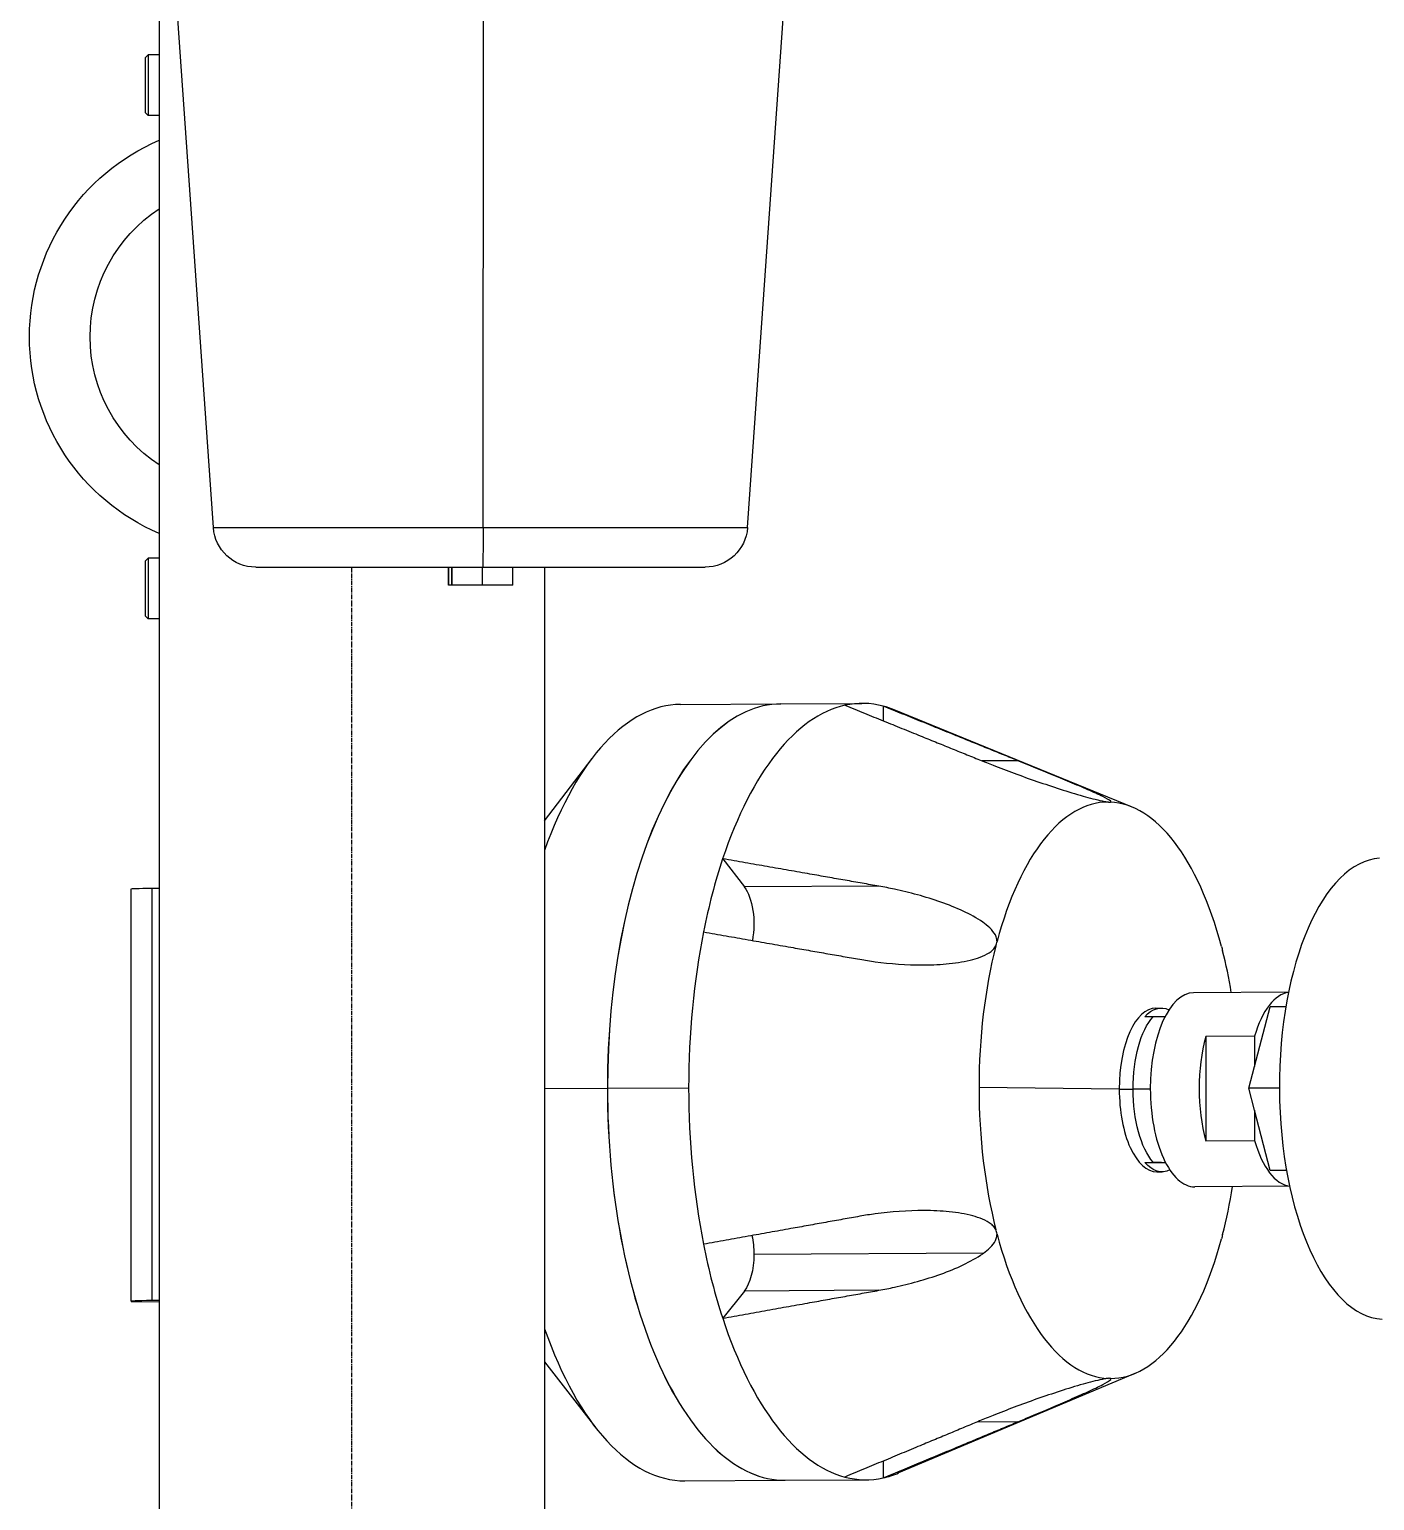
# Model space of a CAD drawing. Header units: millimetres. Extents: x 48717 to 75522, y 76128 to 88842.
# Drawn here: x 56907.1 to 57128.8, y 83912.5 to 84155.1 of the extents above; entities that cross this region are included whole.
import ezdxf

# ---------------------------------------------------------------- set-up
doc = ezdxf.new("R2010")
doc.units = ezdxf.units.MM
doc.linetypes.add('CENTER2', pattern=[1.125, 0.75, -0.125, 0.125, -0.125])
for name, color, linetype in [('Top (Plan) View2-CENTER', 1, 'CENTER2'), ('Top (Plan) View2-DV20-S1B-013a', 140, 'Continuous'), ('Top (Plan) View2-DV90-S1B-001c', 120, 'Continuous'), ('Top (Plan) View2-DV90-S1B-002a', 140, 'Continuous')]:
    doc.layers.add(name, color=color, linetype=linetype)

# ---------------------------------------------------------------- blocks, each defined once
blk = doc.blocks.new('*U726')
at = {"layer": 'Top (Plan) View2-DV90-S1B-001c', "color": 0, "linetype": 'ByBlock', "lineweight": -2}
for p, q in [((56937.41, 84072.92), (56931.43, 84158.41)), ((56981.87, 84072.92), (56981.93, 84158.41)), ((57025.45, 84072.92), (57031.43, 84158.41)), ((56937.41, 84072.92), (56981.87, 84072.92)), ((56981.87, 84072.92), (57025.45, 84072.92)), ((56944.39, 84066.41), (56981.8, 84066.41)), ((56976.16, 84063.41), (56976.16, 84066.41)), ((56976.22, 84063.41), (56976.22, 84066.41)), ((56976.7, 84063.41), (56976.7, 84066.41)), ((56976.76, 84063.41), (56976.76, 84066.41)), ((56981.79, 84063.41), (56981.79, 84066.41)), ((56981.8, 84066.41), (57018.47, 84066.41)), ((56986.76, 84063.41), (56986.76, 84066.41)), ((56976.22, 84063.41), (56976.16, 84063.41)), ((56976.7, 84063.41), (56976.22, 84063.41)), ((56976.76, 84063.41), (56976.7, 84063.41)), ((56981.79, 84063.41), (56976.76, 84063.41)), ((56986.76, 84063.41), (56981.79, 84063.41))]:
    blk.add_line(p, q, dxfattribs=at)
at = {"layer": 'Top (Plan) View2-DV90-S1B-001c', "color": 0, "linetype": 'ByBlock', "lineweight": -2, "extrusion": (0, 0, -1)}
for centre, start, end in [((-56944.39, 84073.41), 270.0005, 356.0005), ((-57018.47, 84073.41), 184.0005, 270.0005)]:
    blk.add_arc(centre, 7, start, end, dxfattribs=at)
blk.add_ellipse((56981.8, 84073.41), major_axis=(0, 7), ratio=0.01, start_param=1.640609, end_param=3.141593, dxfattribs=at)
blk = doc.blocks.new('*U728')
at = {"layer": 'Top (Plan) View2-DV20-S1B-013a', "color": 0, "linetype": 'ByBlock', "lineweight": -2}
for p, q in [((56926.15, 84150.37), (56926.65, 84150.87)), ((56926.65, 84150.87), (56926.65, 84140.87)), ((56928.5, 84150.87), (56926.65, 84150.87)), ((56926.15, 84150.37), (56926.15, 84141.37)), ((56926.15, 84141.37), (56926.65, 84140.87)), ((56928.5, 84140.87), (56926.65, 84140.87)), ((56926.15, 84067.37), (56926.65, 84067.87)), ((56926.15, 84067.37), (56926.15, 84058.37)), ((56926.65, 84067.87), (56926.65, 84057.87)), ((56928.5, 84067.87), (56926.65, 84067.87)), ((56926.15, 84058.37), (56926.65, 84057.87)), ((56928.5, 84057.87), (56926.65, 84057.87))]:
    blk.add_line(p, q, dxfattribs=at)
at = {"layer": 'Top (Plan) View2-DV20-S1B-013a', "color": 0, "linetype": 'ByBlock', "lineweight": -2, "extrusion": (0, 0, -1)}
for radius, start, end in [(35.25, 293.1258, 66.8742), (25.25, 303.2502, 56.7498)]:
    blk.add_arc((-56942.34, 84104.37), radius, start, end, dxfattribs=at)
blk = doc.blocks.new('*U730')
at = {"layer": 'Top (Plan) View2-DV20-S1B-013a', "color": 0, "linetype": 'ByBlock', "lineweight": -2}
for p, q in [((57014.42, 84043.78), (57030.92, 84043.87)), ((57030.93, 84043.87), (57044.31, 84043.95)), ((57047.83, 84043.49), (57047.83, 84041.07)), ((57088.77, 84026.9), (57049.65, 84042.88)), ((56992, 84024.59), (56999.82, 84034.88)), ((57070.02, 84034.5), (57064.12, 84034.47)), ((57021.36, 84018.32), (57024.93, 84013.69)), ((56923.84, 83945.38), (56923.84, 84013.38)), ((56927.24, 84013.49), (56928.5, 84013.51)), ((56927.24, 84013.49), (56927.24, 83945.5)), ((57047.11, 84013.81), (57024.93, 84013.69)), ((57114.64, 83996.34), (57098.99, 83996.25)), ((57092.76, 83993.72), (57093.65, 83993.72)), ((57109.04, 83984.09), (57111.62, 83993.92)), ((57114.19, 83993.93), (57111.62, 83993.92)), ((57092.3, 83992.29), (57090.93, 83992.28)), ((57109.04, 83989.06), (57101.01, 83989.02)), ((57101.01, 83989.02), (57101.01, 83971.84)), ((57109.04, 83989.06), (57109.04, 83984.09)), ((57108.09, 83980.5), (57109.04, 83984.09)), ((56992, 83980.45), (57002.36, 83980.5)), ((57002.37, 83980.5), (57015.75, 83980.58)), ((57086.73, 83980.35), (57063.61, 83980.64)), ((57086.73, 83980.35), (57089, 83980.36)), ((57091.85, 83980.36), (57089, 83980.36)), ((57113.13, 83980.52), (57108.09, 83980.5)), ((57109.04, 83976.86), (57108.09, 83980.5)), ((57111.62, 83966.92), (57109.04, 83976.86)), ((57109.04, 83976.86), (57109.04, 83971.89)), ((57101.01, 83971.84), (57109.04, 83971.89)), ((57090.93, 83968.28), (57092.3, 83968.29)), ((57090.93, 83968.28), (57094.37, 83968.21)), ((57092.91, 83966.72), (57093.8, 83966.72)), ((57114.31, 83966.94), (57111.62, 83966.92)), ((57114.32, 83966.86), (57111.62, 83966.92)), ((57114.82, 83964.34), (57099.17, 83964.25)), ((57064.34, 83953.31), (57026.51, 83953.1)), ((57024.93, 83947.07), (57021.36, 83942.59)), ((57047.11, 83947.19), (57024.93, 83947.07)), ((56923.88, 83945.37), (56928.5, 83945.27)), ((56928.5, 83945.52), (56927.24, 83945.5)), ((56992, 83935.37), (57000.44, 83924.52)), ((57089.3, 83933.5), (57050.35, 83917.08)), ((57070.02, 83925.51), (57063.27, 83925.47)), ((57047.83, 83919.04), (57047.83, 83916.27)), ((57015.13, 83915.78), (57031.64, 83915.88)), ((57031.65, 83915.88), (57045.03, 83915.95))]:
    blk.add_line(p, q, dxfattribs=at)
for centre, major_axis, ratio, start_param, end_param in [((57044.67, 83979.95), (-0.36, 64), 0.451834, 6.161235, 6.380423), ((57014.78, 83979.78), (-0.36, 64), 0.451834, 0, 0.894848), ((57031.28, 83979.87), (-0.36, 64), 0.451834, 6.283031, 7.841625), ((57031.29, 83979.87), (-0.36, 64), 0.451834, 0, 1.55844), ((57044.67, 83979.95), (-0.36, 64), 0.451834, 0.097238, 0.925247), ((57044.67, 83979.95), (-0.36, 64), 0.451834, 6.09778, 6.161235), ((57085.08, 83980.17), (-0.27, 47.51), 0.451834, 6.279652, 7.309204), ((57083.39, 84034.11), (-2.13, 6.37), 0.430465, 2.925937, 2.988379), ((57083.39, 84034.11), (-2.13, 6.37), 0.430466, 2.988382, 3.050824), ((57085.08, 83980.17), (-0.27, 47.51), 0.451834, 5.232454, 6.262006), ((57044.67, 83979.95), (-0.36, 64), 0.451834, 0.925247, 1.144435), ((57130.3, 83980.43), (-0.21, 38), 0.451834, 0.026547, 3.115046), ((57044.67, 83979.95), (-0.36, 64), 0.451834, 1.144435, 1.55844), ((57085.08, 83980.17), (-0.27, 47.51), 0.451834, 1.043664, 1.55844), ((57085.08, 83980.17), (-0.27, 47.51), 0.451834, 5.055841, 5.214808), ((57099.08, 83980.25), (-0.09, 16), 0.451834, 0, 1.55844), ((57115.14, 83980.34), (-0.09, 16), 0.451834, 0.057198, 0.991876), ((57092.83, 83980.22), (-0.08, 13.5), 0.451834, 0, 1.55844), ((57107.11, 83980.3), (-0.09, 16), 0.451834, 0.991876, 2.125004), ((57031.28, 83979.87), (-0.36, 64), 0.451834, 1.55844, 3.141747), ((57031.29, 83979.87), (-0.36, 64), 0.451834, 1.55844, 3.141593), ((57044.67, 83979.95), (-0.36, 64), 0.451834, 1.55844, 1.972444), ((57085.08, 83980.17), (-0.27, 47.51), 0.451834, 1.55844, 2.073216), ((57092.83, 83980.22), (-0.08, 13.5), 0.451834, 1.55844, 3.141593), ((57099.08, 83980.25), (-0.09, 16), 0.451834, 1.55844, 3.141593), ((57115.14, 83980.34), (-0.09, 16), 0.451834, 2.125004, 3.084395), ((57085.08, 83980.17), (-0.27, 47.51), 0.451834, 4.185257, 4.368937), ((57044.67, 83979.95), (-0.36, 64), 0.451834, 1.972444, 2.191633), ((57085.08, 83980.17), (-0.27, 47.51), 0.451834, 2.090861, 3.120413), ((57085.08, 83980.17), (-0.27, 47.51), 0.451834, 3.138059, 4.167611), ((56942.34, 83945.38), (18.5, 0), 0.011023, 2.525737, 3.204978), ((57044.67, 83979.95), (-0.36, 64), 0.451834, 2.191633, 3.019642), ((57014.78, 83979.78), (-0.36, 64), 0.451834, 2.222032, 3.141593), ((57044.67, 83979.95), (-0.36, 64), 0.451834, 3.019642, 3.23883), ((57044.67, 83979.95), (-0.36, 64), 0.451834, 3.23883, 3.326998)]:
    blk.add_ellipse(centre, major_axis=major_axis, ratio=ratio, start_param=start_param, end_param=end_param, dxfattribs=at)
at = {"layer": 'Top (Plan) View2-DV20-S1B-013a', "color": 0, "linetype": 'ByBlock', "lineweight": -2, "extrusion": (0, 0, -1)}
for centre, major_axis, ratio, start_param, end_param in [((56942.34, 84013.38), (-18.5, 0), 0.011023, 0, 0.615855), ((57023.34, 84007.66), (0.04, -7), 0.451834, 3.677548, 5.126891), ((57093.73, 83980.22), (0.08, -13.5), 0.451834, 2.678067, 3.351308), ((57095.1, 83980.23), (0.08, -13.5), 0.451834, 1.583153, 2.678067), ((57095.1, 83980.23), (0.08, -13.5), 0.451834, 0.488239, 1.583153), ((57093.73, 83980.22), (0.08, -13.5), 0.451834, 6.07347, 6.771424), ((57023.34, 83953.17), (0.04, -7), 0.451834, 4.265267, 4.724745), ((57023.34, 83953.17), (0.04, -7), 0.451834, 4.724745, 5.771943)]:
    blk.add_ellipse(centre, major_axis=major_axis, ratio=ratio, start_param=start_param, end_param=end_param, dxfattribs=at)
at = {"layer": 'Top (Plan) View2-DV20-S1B-013a', "color": 0, "linetype": 'ByBlock', "lineweight": -2}
for points, weights in [([(57041.51, 84043.63), (57053.46, 84038.79), (57063.7, 84034.64)], [1.00043866962, 1.00625788139, 1.00616626756]), ([(57070.02, 84034.5), (57059.78, 84038.65), (57047.83, 84043.49)], [1.00616570312, 1.00625758907, 1.00043864959]), ([(57047.11, 84013.81), (57035.23, 84015.9), (57021.36, 84018.32)], [1.00616626756, 1.00625788139, 1.00043866962]), ([(57018.2, 84006.27), (57032.06, 84003.84), (57043.95, 84001.76)], [1.00043866962, 1.00625788139, 1.00616626756]), ([(57094.26, 83992.28), (57093.39, 83992.29), (57092.3, 83992.29)], [1.08867258086, 1.07552537236, 1.05741574961]), ([(57092.3, 83968.29), (57093.44, 83968.29), (57094.34, 83968.28)], [1.05741574961, 1.07636749103, 1.08988457153]), ([(57043.95, 83959.39), (57032.06, 83957.26), (57018.2, 83954.78)], [1.00616570312, 1.00625758907, 1.00043864959]), ([(57021.36, 83942.59), (57035.23, 83945.07), (57047.11, 83947.19)], [1.00043866962, 1.00625788138, 1.00616626756]), ([(57063.7, 83925.65), (57053.46, 83921.38), (57041.51, 83916.41)], [1.00616570312, 1.00625758907, 1.00043864959]), ([(57047.83, 83916.27), (57059.78, 83921.24), (57070.02, 83925.51)], [1.00043866962, 1.00625788137, 1.00616626755])]:
    blk.add_rational_spline(points, weights, degree=2, dxfattribs=at)
for points, knots in [([(57063.7, 84034.64), (57064.45, 84034.33), (57065.19, 84034.04), (57065.93, 84033.75), (57068.13, 84032.89), (57070.61, 84031.97), (57074.44, 84030.65), (57075.72, 84030.23), (57078.27, 84029.41), (57079.54, 84029.02), (57081.78, 84028.39), (57082.99, 84028.06), (57084.14, 84027.81), (57084.39, 84027.76), (57084.7, 84027.71), (57084.8, 84027.7), (57084.89, 84027.69)], [-0.255521, -0.255521, -0.255521, -0.255521, 0, 0, 0, 0.769798, 0.769798, 1.154696, 1.154696, 1.539595, 1.539595, 1.854249, 1.854249, 1.935621, 1.935621, 1.975939, 1.975939, 1.975939, 1.975939]), ([(57085.27, 84027.68), (57085.31, 84027.69), (57085.33, 84027.7), (57085.38, 84027.74), (57085.36, 84027.79), (57085.16, 84028.01), (57084.57, 84028.32), (57083.3, 84028.94), (57082.46, 84029.32), (57080.63, 84030.12), (57079.63, 84030.54), (57076.53, 84031.84), (57074.3, 84032.76), (57071.5, 84033.9), (57070.77, 84034.2), (57070.02, 84034.5)], [-6.611598, -6.611598, -6.611598, -6.611598, -6.57128, -6.57128, -6.489908, -6.489908, -6.175254, -6.175254, -5.790355, -5.790355, -5.405456, -5.405456, -4.635659, -4.635659, -4.380138, -4.380138, -4.380138, -4.380138]), ([(57066.58, 84004.7), (57066.58, 84004.82), (57066.57, 84004.94), (57066.51, 84005.32), (57066.42, 84005.56), (57065.88, 84006.58), (57065.01, 84007.33), (57063.25, 84008.57), (57062.15, 84009.16), (57059.82, 84010.25), (57058.58, 84010.74), (57054.78, 84012.08), (57052.12, 84012.79), (57048.84, 84013.49), (57047.99, 84013.66), (57047.11, 84013.81)], [2.058048, 2.058048, 2.058048, 2.058048, 2.098366, 2.098366, 2.179738, 2.179738, 2.494392, 2.494392, 2.87929, 2.87929, 3.264189, 3.264189, 4.033987, 4.033987, 4.289507, 4.289507, 4.289507, 4.289507]), ([(57054.33, 84000.84), (57054.42, 84000.84), (57054.51, 84000.84), (57055.98, 84000.84), (57057.37, 84000.91), (57060.06, 84001.19), (57061.37, 84001.4), (57063.62, 84002.01), (57064.8, 84002.44), (57065.81, 84003.23), (57066.01, 84003.42), (57066.26, 84003.75), (57066.33, 84003.86), (57066.39, 84003.97)], [-7.924802, -7.924802, -7.924802, -7.924802, -7.899848, -7.899848, -7.514949, -7.514949, -7.13005, -7.13005, -6.815397, -6.815397, -6.734024, -6.734024, -6.693707, -6.693707, -6.693707, -6.693707]), ([(57066.39, 84003.97), (57066.43, 84004.09), (57066.46, 84004.21), (57066.52, 84004.45), (57066.55, 84004.57), (57066.58, 84004.7)], [-3.34969608, -3.34969608, -3.34969608, -3.34969608, -3.30821733, -3.30821733, -3.26673858, -3.26673858, -3.26673858, -3.26673858]), ([(57103.58, 84003.89), (57103.61, 84003.76), (57103.64, 84003.64), (57103.7, 84003.4), (57103.73, 84003.28), (57103.76, 84003.16)], [0.93938184, 0.93938184, 0.93938184, 0.93938184, 0.98086059, 0.98086059, 1.02233934, 1.02233934, 1.02233934, 1.02233934]), ([(57043.95, 84001.76), (57044.82, 84001.61), (57045.68, 84001.47), (57046.52, 84001.36), (57048.95, 84001.04), (57051.64, 84000.83), (57054.33, 84000.84)], [-0.255521, -0.255521, -0.255521, -0.255521, 0, 0, 0, 0.744843, 0.744843, 0.744843, 0.744843]), ([(57066.39, 83957.19), (57066.33, 83957.31), (57066.26, 83957.42), (57066.01, 83957.75), (57065.81, 83957.95), (57064.8, 83958.74), (57063.62, 83959.17), (57061.37, 83959.78), (57060.06, 83959.99), (57057.37, 83960.27), (57055.98, 83960.33), (57051.82, 83960.35), (57049.04, 83960.13), (57045.68, 83959.68), (57044.82, 83959.54), (57043.95, 83959.39)], [-6.611598, -6.611598, -6.611598, -6.611598, -6.57128, -6.57128, -6.489908, -6.489908, -6.175254, -6.175254, -5.790355, -5.790355, -5.405456, -5.405456, -4.635659, -4.635659, -4.380138, -4.380138, -4.380138, -4.380138]), ([(57066.58, 83956.46), (57066.55, 83956.59), (57066.52, 83956.71), (57066.46, 83956.95), (57066.43, 83957.07), (57066.39, 83957.19)], [0.93938184, 0.93938184, 0.93938184, 0.93938184, 0.98086059, 0.98086059, 1.02233934, 1.02233934, 1.02233934, 1.02233934]), ([(57064.34, 83953.31), (57065.1, 83953.86), (57065.9, 83954.59), (57066.42, 83955.59), (57066.51, 83955.83), (57066.57, 83956.21), (57066.58, 83956.33), (57066.58, 83956.46)], [1.5552985, 1.5552985, 1.5552985, 1.5552985, 1.8542489, 1.8542489, 1.9356212, 1.9356212, 1.9759388, 1.9759388, 1.9759388, 1.9759388]), ([(57103.76, 83956.38), (57103.73, 83956.26), (57103.7, 83956.14), (57103.64, 83955.9), (57103.61, 83955.78), (57103.58, 83955.65)], [0.93938184, 0.93938184, 0.93938184, 0.93938184, 0.98086059, 0.98086059, 1.02233934, 1.02233934, 1.02233934, 1.02233934]), ([(57047.11, 83947.19), (57047.99, 83947.35), (57048.84, 83947.52), (57049.66, 83947.7), (57052.12, 83948.24), (57054.78, 83948.96), (57058.58, 83950.32), (57059.82, 83950.82), (57062.15, 83951.93), (57063.25, 83952.53), (57064.26, 83953.25), (57064.3, 83953.28), (57064.34, 83953.31)], [-0.255521, -0.255521, -0.255521, -0.255521, 0, 0, 0, 0.769798, 0.769798, 1.154696, 1.154696, 1.539595, 1.539595, 1.555298, 1.555298, 1.555298, 1.555298]), ([(57084.89, 83932.67), (57084.8, 83932.66), (57084.7, 83932.65), (57084.39, 83932.61), (57084.14, 83932.56), (57082.99, 83932.32), (57081.78, 83932), (57079.54, 83931.37), (57078.27, 83930.98), (57075.72, 83930.15), (57074.44, 83929.72), (57070.61, 83928.38), (57068.13, 83927.44), (57065.19, 83926.26), (57064.45, 83925.96), (57063.7, 83925.65)], [-6.611598, -6.611598, -6.611598, -6.611598, -6.57128, -6.57128, -6.489908, -6.489908, -6.175254, -6.175254, -5.790355, -5.790355, -5.405456, -5.405456, -4.635659, -4.635659, -4.380138, -4.380138, -4.380138, -4.380138]), ([(57070.02, 83925.51), (57070.77, 83925.82), (57071.5, 83926.13), (57072.2, 83926.42), (57074.3, 83927.3), (57076.53, 83928.25), (57079.63, 83929.61), (57080.63, 83930.05), (57082.46, 83930.89), (57083.3, 83931.28), (57084.57, 83931.94), (57085.16, 83932.28), (57085.36, 83932.53), (57085.38, 83932.58), (57085.33, 83932.64), (57085.31, 83932.65), (57085.27, 83932.66)], [-0.255521, -0.255521, -0.255521, -0.255521, 0, 0, 0, 0.769798, 0.769798, 1.154696, 1.154696, 1.539595, 1.539595, 1.854249, 1.854249, 1.935621, 1.935621, 1.975939, 1.975939, 1.975939, 1.975939]), ([(57085.27, 83932.66), (57085.2, 83932.67), (57085.14, 83932.68), (57085.02, 83932.68), (57084.95, 83932.68), (57084.89, 83932.67)], [0.93938184, 0.93938184, 0.93938184, 0.93938184, 0.98086059, 0.98086059, 1.02233934, 1.02233934, 1.02233934, 1.02233934])]:
    blk.add_open_spline(points, degree=3, knots=knots, dxfattribs=at)
blk = doc.blocks.new('*U739')
at = {"layer": 'Top (Plan) View2-CENTER'}
blk.add_line((56960.25, 82801.16), (56960.25, 84066.41), dxfattribs=at)
at = {"layer": 'Top (Plan) View2-DV90-S1B-002a', "color": 0, "linetype": 'ByBlock', "lineweight": -2}
for p, q in [((56928.5, 84214.43), (56928.5, 82800.84)), ((56992, 84066.41), (56992, 82800.84))]:
    blk.add_line(p, q, dxfattribs=at)

msp = doc.modelspace()

# ---------------------------------------------------------------- block references
at = {"layer": 'Top (Plan) View2-DV20-S1B-013a'}
for name in ['*U728', '*U730']:
    msp.add_blockref(name, (0, 0), dxfattribs=at)
at = {"layer": 'Top (Plan) View2-DV90-S1B-001c'}
msp.add_blockref('*U726', (0, 0), dxfattribs=at)
at = {"layer": 'Top (Plan) View2-DV90-S1B-002a'}
msp.add_blockref('*U739', (0, 0), dxfattribs=at)

doc.saveas('drawing.dxf')
